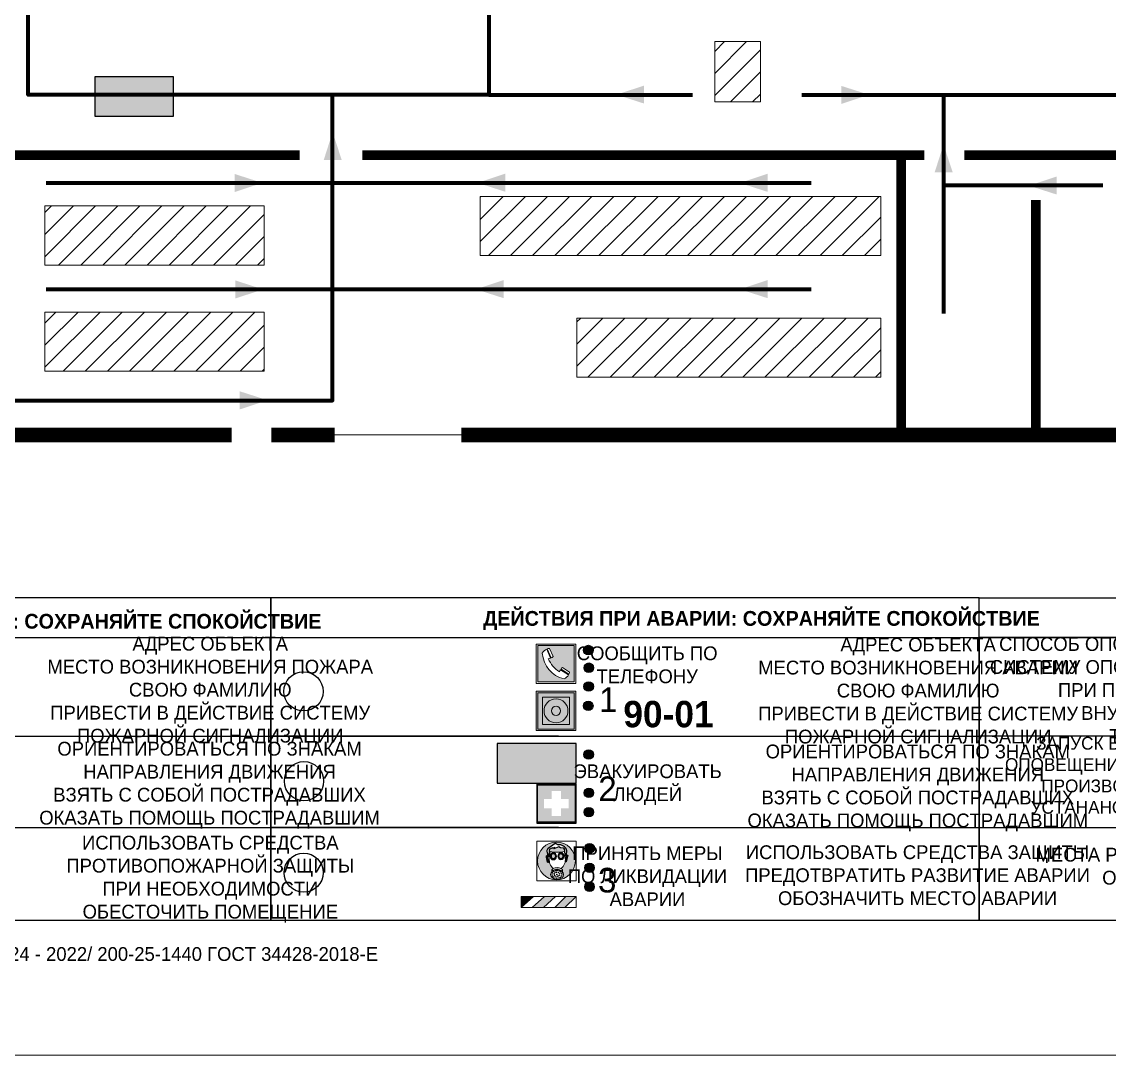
# Model space of a CAD drawing. Header units: millimetres. Extents: x 13810 to 67229, y 12374 to 21950.
# Drawn here: x 17420.1 to 17640.9, y 13755.1 to 13964.9 of the extents above; entities that cross this region are included whole.
import ezdxf

# ---------------------------------------------------------------- set-up
doc = ezdxf.new("R2010")
doc.units = ezdxf.units.MM
doc.layers.add('План_Штампы', color=7, linetype='Continuous')
doc.styles.add('обычный', font='arial.ttf')

# ---------------------------------------------------------------- blocks, each defined once
blk = doc.blocks.new('A$C38D26F80')
h = blk.add_hatch(color=5)
h.dxf.hatch_style = 1
h.paths.add_polyline_path([(-8.77, -4.48, 1), (-0.19, -4.48, 1)])
h.paths.add_polyline_path([(-6.75, -3.58), (-6.75, -3.31), (-6.62, -3.22), (-6.5, -3.22), (-6.42, -3.3), (-6.39, -3.28), (-6.59, -2.23), (-6.59, -2.01), (-6.38, -1.58), (-4.76, -0.4), (-4.13, -0.79, -0.362848), (-2.1, -2.1, -0.201049), (-2.17, -2.48, 0.085434), (-2.26, -3.13), (-1.9, -3.16), (-2.25, -4.7), (-2.4, -4.59), (-2.43, -4.34), (-2.36, -4.34), (-2.14, -3.34), (-2.47, -3.42), (-2.58, -1.95), (-2.77, -1.58), (-3.58, -1.52), (-3.92, -1.26), (-5.05, -1.73), (-4.87, -1.39), (-5.41, -1.6), (-5.41, -1.46), (-6.13, -1.87), (-6.18, -3.5), (-6.56, -3.47), (-6.37, -4.59), (-6.16, -4.43), (-6.16, -4.66), (-6.36, -4.79), (-6.37, -4.8), (-6.51, -4.76)], flags=16)
h.paths.add_polyline_path([(-6.51, -4.76), (-6.36, -4.79), (-6.37, -4.8)], flags=0)
h.paths.add_polyline_path([(-5.92, -2.34, 0.089508), (-2.67, -2.35), (-2.48, -3.88, -0.268602), (-3.4, -6.18, 0.262449), (-5.2, -6.18, -0.268602), (-6.11, -3.88)], flags=16)
edge = h.paths.add_edge_path(flags=16)
edge.add_ellipse((-5.19, -3.41), major_axis=(0, 0.842), ratio=0.848992, start_angle=0, end_angle=360)
edge = h.paths.add_edge_path(flags=0)
edge.add_ellipse((-5.19, -3.39), major_axis=(0, 0.665), ratio=0.853798, start_angle=0, end_angle=360)
edge = h.paths.add_edge_path(flags=0)
edge.add_ellipse((-5.19, -3.4), major_axis=(0, 0.528), ratio=0.864094, start_angle=0, end_angle=360)
edge = h.paths.add_edge_path(flags=16)
edge.add_ellipse((-3.47, -3.4), major_axis=(0, 0.842), ratio=0.848992, start_angle=0, end_angle=360)
h.paths.add_polyline_path([(-3.13, -6.45), (-3.13, -6.84, 0.383174), (-5.57, -6.85), (-5.57, -6.49, -0.369952)], flags=16)
edge = h.paths.add_edge_path(flags=0)
edge.add_ellipse((-3.47, -3.39), major_axis=(0, 0.665), ratio=0.853798, start_angle=0, end_angle=360)
edge = h.paths.add_edge_path(flags=0)
edge.add_ellipse((-3.47, -3.4), major_axis=(0, 0.528), ratio=0.864094, start_angle=0, end_angle=360)
edge = h.paths.add_edge_path(flags=16)
edge.add_ellipse((-4.34, -7.57), major_axis=(-1.48, 0), ratio=0.744955, start_angle=0, end_angle=360)
h.paths.add_polyline_path([(-5.01, -6.85, -1), (-5.15, -6.85, -1)], flags=0)
h.paths.add_polyline_path([(-5.33, -7.14, -1), (-5.47, -7.14, -1)], flags=0)
h.paths.add_polyline_path([(-4.61, -6.71, -1), (-4.74, -6.71, -1)], flags=16)
h.paths.add_polyline_path([(-5.43, -7.51, -1), (-5.57, -7.51, -1)], flags=0)
h.paths.add_polyline_path([(-4.26, -6.67, -1), (-4.4, -6.67, -1)], flags=16)
h.paths.add_polyline_path([(-4.74, -7.14, -1), (-4.88, -7.14, -1)], flags=0)
h.paths.add_polyline_path([(-4.93, -7.43, -1), (-5.07, -7.43, -1)], flags=0)
h.paths.add_polyline_path([(-4.41, -7.07, -1), (-4.54, -7.07, -1)], flags=0)
h.paths.add_polyline_path([(-5.33, -7.87, -1), (-5.46, -7.87, -1)], flags=0)
h.paths.add_polyline_path([(-3.8, -6.71, -1), (-3.94, -6.71, -1)], flags=16)
h.paths.add_polyline_path([(-4.85, -7.78, -1), (-4.98, -7.78, -1)], flags=0)
h.paths.add_polyline_path([(-3.96, -7.14, -1), (-4.1, -7.14, -1)], flags=0)
h.paths.add_polyline_path([(-4.33, -7.53, -1), (-4.47, -7.53, -1)], flags=0)
h.paths.add_polyline_path([(-5.09, -8.12, -1), (-5.23, -8.12, -1)], flags=0)
h.paths.add_polyline_path([(-3.5, -6.94, -1), (-3.64, -6.94, -1)], flags=0)
h.paths.add_polyline_path([(-4.54, -7.97, -1), (-4.68, -7.97, -1)], flags=0)
h.paths.add_polyline_path([(-3.66, -7.39, -1), (-3.8, -7.39, -1)], flags=0)
h.paths.add_polyline_path([(-4.73, -8.35, -1), (-4.86, -8.35, -1)], flags=0)
h.paths.add_polyline_path([(-4.09, -7.96, -1), (-4.23, -7.96, -1)], flags=0)
h.paths.add_polyline_path([(-3.77, -7.74, -1), (-3.91, -7.74, -1)], flags=0)
h.paths.add_polyline_path([(-3.22, -7.27, -1), (-3.35, -7.27, -1)], flags=0)
h.paths.add_polyline_path([(-4.34, -8.4, -1), (-4.47, -8.4, -1)], flags=0)
h.paths.add_polyline_path([(-3.16, -7.61, -1), (-3.3, -7.61, -1)], flags=0)
h.paths.add_polyline_path([(-3.9, -8.35, -1), (-4.04, -8.35, -1)], flags=0)
h.paths.add_polyline_path([(-3.32, -7.91, -1), (-3.46, -7.91, -1)], flags=0)
h.paths.add_polyline_path([(-3.55, -8.23, -1), (-3.69, -8.23, -1)], flags=0)
at = {"color": 5, "lineweight": 5}
for p, q in [((-4.48, 0), (-8.96, 0)), ((-8.96, 0), (-8.96, -4.48)), ((-4.48, 0), (0, 0)), ((0, 0), (0, -4.48)), ((-6.59, -2.01), (-6.38, -1.58)), ((-6.59, -2.23), (-6.59, -2.01)), ((-6.39, -3.28), (-6.59, -2.23)), ((-6.38, -1.58), (-4.76, -0.4)), ((-6.13, -1.87), (-6.18, -3.5)), ((-5.41, -1.46), (-6.13, -1.87)), ((-5.92, -2.34), (-6.11, -3.88)), ((-4.87, -1.39), (-5.41, -1.6)), ((-5.41, -1.6), (-5.41, -1.46)), ((-3.92, -1.26), (-5.05, -1.73)), ((-5.05, -1.73), (-4.87, -1.39)), ((-4.76, -0.4), (-4.13, -0.79)), ((-3.58, -1.52), (-3.92, -1.26)), ((-2.77, -1.58), (-3.58, -1.52)), ((-2.58, -1.95), (-2.77, -1.58)), ((-2.67, -2.34), (-2.48, -3.88)), ((-2.47, -3.42), (-2.58, -1.95)), ((-8.96, -8.96), (-8.96, -4.48)), ((-6.75, -3.31), (-6.62, -3.22)), ((-6.75, -3.58), (-6.75, -3.31)), ((-6.51, -4.76), (-6.75, -3.58)), ((-6.62, -3.22), (-6.5, -3.22)), ((-6.18, -3.5), (-6.56, -3.47)), ((-6.56, -3.47), (-6.37, -4.59)), ((-6.37, -4.8), (-6.51, -4.76)), ((-6.5, -3.22), (-6.42, -3.3)), ((-6.42, -3.3), (-6.39, -3.28)), ((-6.37, -4.59), (-6.16, -4.43)), ((-6.16, -4.66), (-6.37, -4.8)), ((-6.16, -4.43), (-6.16, -4.66)), ((-2.14, -3.34), (-2.47, -3.42)), ((-2.43, -4.34), (-2.4, -4.59)), ((-2.43, -4.34), (-2.36, -4.34)), ((-2.4, -4.59), (-2.25, -4.7)), ((-2.36, -4.34), (-2.14, -3.34)), ((-1.9, -3.16), (-2.26, -3.13)), ((-2.25, -4.7), (-1.9, -3.16)), ((0, -8.96), (0, -4.48)), ((-5.57, -6.49), (-5.57, -6.85)), ((-3.13, -6.45), (-3.13, -6.84)), ((-4.48, -8.96), (-8.96, -8.96)), ((-4.48, -8.96), (0, -8.96))]:
    blk.add_line(p, q, dxfattribs=at)
at = {"color": 5}
for p, q in [((-6.59, -2.01), (-6.38, -1.58)), ((-6.59, -2.23), (-6.59, -2.01)), ((-6.39, -3.28), (-6.59, -2.23)), ((-6.38, -1.58), (-4.76, -0.4)), ((-6.13, -1.87), (-6.18, -3.5)), ((-5.41, -1.46), (-6.13, -1.87)), ((-4.87, -1.39), (-5.41, -1.6)), ((-5.41, -1.6), (-5.41, -1.46)), ((-3.92, -1.26), (-5.05, -1.73)), ((-5.05, -1.73), (-4.87, -1.39)), ((-4.76, -0.4), (-4.13, -0.79)), ((-3.58, -1.52), (-3.92, -1.26)), ((-2.77, -1.58), (-3.58, -1.52)), ((-2.58, -1.95), (-2.77, -1.58)), ((-2.47, -3.42), (-2.58, -1.95)), ((-6.75, -3.31), (-6.62, -3.22)), ((-6.75, -3.58), (-6.75, -3.31)), ((-6.51, -4.76), (-6.75, -3.58)), ((-6.62, -3.22), (-6.5, -3.22)), ((-6.18, -3.5), (-6.56, -3.47)), ((-6.56, -3.47), (-6.37, -4.59)), ((-6.37, -4.8), (-6.51, -4.76)), ((-6.36, -4.79), (-6.51, -4.76)), ((-6.5, -3.22), (-6.42, -3.3)), ((-6.42, -3.3), (-6.39, -3.28)), ((-6.37, -4.59), (-6.16, -4.43)), ((-6.16, -4.66), (-6.37, -4.8)), ((-6.16, -4.66), (-6.36, -4.79)), ((-6.16, -4.43), (-6.16, -4.66)), ((-2.14, -3.34), (-2.47, -3.42)), ((-2.4, -4.59), (-2.43, -4.34)), ((-2.43, -4.34), (-2.36, -4.34)), ((-2.25, -4.7), (-2.4, -4.59)), ((-2.36, -4.34), (-2.14, -3.34)), ((-2.26, -3.13), (-1.9, -3.16)), ((-1.9, -3.16), (-2.25, -4.7))]:
    blk.add_line(p, q, dxfattribs=at)
at = {"color": 5, "lineweight": 5}
for centre, radius in [((-4.48, -4.48), 4.29), ((-5.4, -7.14), 0.0678), ((-5.08, -6.85), 0.0678), ((-5, -7.43), 0.0678), ((-4.81, -7.14), 0.0678), ((-4.67, -6.71), 0.0678), ((-4.47, -7.07), 0.0678), ((-4.33, -6.67), 0.0678), ((-4.03, -7.14), 0.0678), ((-3.87, -6.71), 0.0678), ((-3.73, -7.39), 0.0678), ((-3.57, -6.94), 0.0678), ((-3.28, -7.27), 0.0678), ((-5.5, -7.51), 0.0678), ((-5.4, -7.87), 0.0678), ((-5.16, -8.12), 0.0678), ((-4.91, -7.78), 0.0678), ((-4.79, -8.35), 0.0678), ((-4.61, -7.97), 0.0678), ((-4.4, -7.53), 0.0678), ((-4.4, -8.4), 0.0678), ((-4.16, -7.96), 0.0678), ((-3.97, -8.35), 0.0678), ((-3.84, -7.74), 0.0678), ((-3.62, -8.23), 0.0678), ((-3.39, -7.91), 0.0678), ((-3.23, -7.61), 0.0678)]:
    blk.add_circle(centre, radius, dxfattribs=at)
for centre, radius, start, end in [((-4.28, 6.66), 9.15, 259.6987, 280.1569), ((-2.6, -2.2), 0.513, 326.4781, 11.7739), ((-3.66, -4.24), 2.47, 171.573, 231.7124), ((-4.93, -4.24), 2.47, 308.2876, 8.427), ((-0.47, -3.05), 1.79, 161.5846, 182.4584), ((-4.33, -7.88), 1.87, 50.358, 131.5662), ((-4.34, -8.2), 1.82, 48.4943, 132.3565), ((-4.3, -7.78), 1.83, 60.5889, 119.4111)]:
    blk.add_arc(centre, radius, start, end, dxfattribs=at)
at = {"color": 5}
for centre, radius, start, end in [((-3.89, -2.66), 1.88, 17.387, 97.1599), ((-2.6, -2.2), 0.511, 326.3906, 11.8614), ((-0.35, -3.07), 1.91, 162.2553, 181.7878)]:
    blk.add_arc(centre, radius, start, end, dxfattribs=at)
at = {"color": 5, "lineweight": 5}
for centre, major_axis, ratio in [((-5.19, -3.41), (0, 0.842), 0.848992), ((-5.19, -3.39), (0, 0.665), 0.853798), ((-5.19, -3.4), (0, 0.528), 0.864094), ((-3.47, -3.4), (0, 0.842), 0.848992), ((-3.47, -3.39), (0, 0.665), 0.853798), ((-3.47, -3.4), (0, 0.528), 0.864094), ((-4.34, -7.57), (-1.48, 0), 0.744955)]:
    blk.add_ellipse(centre, major_axis=major_axis, ratio=ratio, dxfattribs=at)
blk = doc.blocks.new('A$C47DD6509')
at = {"lineweight": 5}
for points in [[(-8.69, 0), (-11.19, 0), (-11.19, -2.22)], [(-4.22, 0), (-6.45, 0), (-8.91, -2.22), (-6.61, -2.22)], [(0, 0), (-2.09, 0), (-4.36, -2.22), (-2.29, -2.22)]]:
    blk.add_hatch(color=242, dxfattribs=at).paths.add_polyline_path(points)
at = {"color": 242, "lineweight": 5}
for p, q in [((-11.19, -2.22), (-8.69, 0)), ((-11.19, -2.22), (-11.19, 0)), ((-11.19, 0), (-8.69, 0)), ((-11.19, 0), (0, 0)), ((-8.91, -2.22), (-6.45, 0)), ((-6.61, -2.22), (-4.22, 0)), ((-4.36, -2.22), (-2.09, 0)), ((-2.29, -2.22), (0, 0)), ((0, 0), (0, -2.22)), ((0, -2.22), (-11.19, -2.22))]:
    blk.add_line(p, q, dxfattribs=at)
blk = doc.blocks.new('A$C32E8229D')
at = {"true_color": 0xffffff}
blk.add_hatch(color=7, dxfattribs=at).paths.add_polyline_path([(0, 0), (0, -8), (16, -8), (16, 0)])
h = blk.add_hatch(color=126)
h.paths.add_polyline_path([(0.2, -0.2), (15.8, -0.2), (15.8, -7.8), (0.2, -7.8)])
h.paths.add_polyline_path([(13.49, -2.05), (12.08, -2.05), (11.37, -2.63, 0.162397), (11.29, -2.84), (11.29, -3.63), (10.35, -3.63), (10.35, -4.05), (11.68, -4.05), (11.68, -3.48), (12.26, -4.28), (11.29, -5.1), (11.29, -6.78), (11.85, -6.78), (11.85, -5.44), (12.8, -4.64), (12.8, -5.94), (14.46, -5.94), (14.46, -5.39), (13.45, -5.39), (13.45, -3.97), (12.46, -2.59), (13.15, -2.59), (13.69, -3.34), (14.18, -3)], flags=16)
h.paths.add_polyline_path([(10.74, -1.82, 1), (11.8, -1.82, 1)], flags=16)
h.paths.add_polyline_path([(9.39, -3.59), (5.99, -3.59), (6.56, -3.03), (5.91, -3.03), (5.1, -3.83), (5.91, -4.64), (6.56, -4.64), (5.99, -4.09), (9.39, -4.09)], flags=16)
h.paths.add_polyline_path([(4.29, -1.08), (1.72, -1.08), (1.72, -6.6), (4.29, -6.6)], flags=16)
at = {"color": 126}
blk.add_lwpolyline([(16, -8), (0, -8), (0, 0), (16, 0)], close=True, dxfattribs=at)
blk = doc.blocks.new('A$C18900ED3')
h = blk.add_hatch(color=126)
h.paths.add_polyline_path([(-0.18, -0.18), (-7.02, -0.18), (-7.02, -7.02), (-0.18, -7.02)])
h.paths.add_polyline_path([(-5.89, -4.46), (-5.89, -2.77), (-4.46, -2.77), (-4.46, -1.31), (-2.77, -1.31), (-2.77, -2.77), (-1.33, -2.77), (-1.33, -4.46), (-2.77, -4.46), (-2.77, -5.89), (-4.46, -5.89), (-4.46, -4.46)], flags=16)
at = {"color": 126}
for p, q in [((-7.2, 0), (-7.2, -7.2)), ((0, 0), (-7.2, 0)), ((0, -7.2), (0, 0)), ((-7.02, -7.02), (-7.02, -0.18)), ((-7.02, -0.18), (-0.18, -0.18)), ((-0.18, -0.18), (-0.18, -7.02)), ((-7.2, -7.2), (0, -7.2)), ((-0.18, -7.02), (-7.02, -7.02))]:
    blk.add_line(p, q, dxfattribs=at)
blk = doc.blocks.new('A$C456E1F9C')
at = {"lineweight": 5}
h = blk.add_hatch(color=242, dxfattribs=at)
h.paths.add_polyline_path([(0.51, -1.47), (0.51, -13.26), (12.29, -13.26), (12.29, -1.47)])
h.paths.add_polyline_path([(5.42, -4.95, -0.254479), (4.78, -5.4), (3.52, -2.53, -0.209735), (4.23, -2.4)], flags=16)
h.paths.add_polyline_path([(8.53, -8.6), (10.87, -10.17), (10.54, -10.76), (8.03, -9.13, -0.192251)], flags=16)
h.paths.add_polyline_path([(4.61, -5.49, 0.005518), (3.87, -5.72, 0.128647), (7.49, -10.01, 0.00809), (7.83, -9.33), (10.47, -10.97, -0.16736), (8.99, -12.25, -0.327862), (1.95, -3.95, -0.166952), (3.36, -2.62)], flags=16)
at = {"color": 242, "lineweight": 5}
for p, q in [((0, -13.77), (0, -0.97)), ((12.8, -0.97), (0, -0.97)), ((4.61, -5.49), (3.36, -2.62)), ((3.52, -2.53), (4.78, -5.4)), ((4.23, -2.4), (5.42, -4.95)), ((12.8, -13.77), (12.8, -0.97)), ((7.83, -9.33), (10.47, -10.97)), ((8.03, -9.13), (10.54, -10.76)), ((10.81, -10.12), (8.53, -8.6)), ((10.54, -10.76), (10.8, -10.3)), ((10.8, -10.3), (10.81, -10.12)), ((0, -13.77), (12.8, -13.77))]:
    blk.add_line(p, q, dxfattribs=at)
blk.add_lwpolyline([(0.51, -1.47), (12.29, -1.47), (12.29, -13.26), (0.51, -13.26)], close=True, dxfattribs=at)
for centre, radius, start, end in [((4.59, -5.34), 2.99, 114.2845, 152.1974), ((4.02, -3.27), 0.891, 76.3284, 123.7092), ((11.12, -3.31), 9.19, 183.9915, 256.6009), ((14.98, -39.1), 35.17, 107.1487, 108.4135), ((13.86, -0.94), 11.08, 205.5536, 234.8762), ((4.68, -4.59), 0.824, 276.9621, 334.0723), ((-13.31, 0.8), 23.44, 332.5487, 334.4027), ((8.94, -9.5), 0.989, 114.4092, 157.9388), ((7.87, -9.46), 3, 291.9291, 329.9329)]:
    blk.add_arc(centre, radius, start, end, dxfattribs=at)
blk = doc.blocks.new('A$C54414219')
at = {"true_color": 0xffffff}
h = blk.add_hatch(color=7, dxfattribs=at)
h.paths.add_polyline_path([(2.39, -9.45), (2.39, -18.3), (11.23, -18.3), (11.23, -9.45)], flags=0)
h.paths.add_polyline_path([(10.71, -13.87, -1), (2.92, -13.87, -1)], flags=0)
h.paths.add_polyline_path([(8.3, -13.87, -1), (5.33, -13.87, -1)], flags=0)
h.paths.add_polyline_path([(0.41, -7.47), (0.41, -20.27), (13.21, -20.27), (13.21, -7.47)])
h.paths.add_polyline_path([(0.92, -19.77), (12.71, -19.77), (12.71, -7.98), (0.92, -7.98)], flags=16)
h.paths.add_polyline_path([(11.23, -9.45), (11.23, -18.3), (2.39, -18.3), (2.39, -9.45)], flags=0)
at = {"lineweight": 5}
h = blk.add_hatch(color=242, dxfattribs=at)
h.paths.add_polyline_path([(12.71, -7.98), (0.92, -7.98), (0.92, -19.77), (12.71, -19.77)])
h.paths.add_polyline_path([(11.23, -18.3), (2.39, -18.3), (2.39, -9.45), (11.23, -9.45)], flags=16)
h.paths.add_polyline_path([(10.71, -13.87, -1), (2.92, -13.87, -1)], flags=0)
h.paths.add_polyline_path([(8.3, -13.87, -1), (5.33, -13.87, -1)], flags=0)
at = {"true_color": 0xffffff}
h = blk.add_hatch(color=7, dxfattribs=at)
h.paths.add_polyline_path([(2.39, -9.45), (2.39, -18.3), (11.23, -18.3), (11.23, -9.45)])
h.paths.add_polyline_path([(10.71, -13.87, -1), (2.92, -13.87, -1)], flags=16)
h.paths.add_polyline_path([(8.3, -13.87, -1), (5.33, -13.87, -1)], flags=0)
at = {"lineweight": 5}
h = blk.add_hatch(color=242, dxfattribs=at)
h.paths.add_polyline_path([(2.92, -13.87, 1), (10.71, -13.87, 1)])
h.paths.add_polyline_path([(8.3, -13.87, -1), (5.33, -13.87, -1)], flags=16)
at = {"color": 242, "lineweight": 5}
for p, q in [((0.41, -20.27), (0.41, -7.47)), ((0.41, -7.47), (13.21, -7.47)), ((0.41, -7.47), (13.21, -7.47)), ((13.21, -20.27), (13.21, -7.47)), ((0.41, -20.27), (13.21, -20.27))]:
    blk.add_line(p, q, dxfattribs=at)
for points in [[(0.92, -7.98), (12.71, -7.98), (12.71, -19.77), (0.92, -19.77)], [(2.39, -9.45), (11.23, -9.45), (11.23, -18.3), (2.39, -18.3)]]:
    blk.add_lwpolyline(points, close=True, dxfattribs=at)
for radius in [3.89, 1.49]:
    blk.add_circle((6.81, -13.87), radius, dxfattribs=at)

msp = doc.modelspace()

# ---------------------------------------------------------------- hatches: boundary and pattern name
at = {"lineweight": 0}
h = msp.add_hatch(dxfattribs=at)
h.set_pattern_fill('ANSI31', color=256)
h.set_pattern_definition([(45, (-3413.9702, 12354.5162), (-2.24506403, 2.24506403), [])])
h.paths.add_polyline_path([(17469.34, 13927.5), (17424.84, 13927.5), (17424.84, 13915.49), (17469.34, 13915.49)])
h.paths.add_polyline_path([(17469.34, 13905.97), (17424.84, 13905.97), (17424.84, 13893.96), (17469.34, 13893.96)])
h.paths.add_polyline_path([(17594.52, 13929.44), (17513.22, 13929.44), (17513.22, 13917.43), (17594.52, 13917.43)])
h.paths.add_polyline_path([(17594.52, 13904.75), (17532.82, 13904.75), (17532.82, 13892.74), (17594.52, 13892.74)])
h.paths.add_polyline_path([(17570.1, 13960.87), (17560.81, 13960.87), (17560.81, 13948.62), (17570.1, 13948.62)])
h.paths.add_polyline_path([(17674.93, 13986.99), (17667.47, 13986.99), (17667.47, 13973.61), (17674.93, 13973.61)])
h.paths.add_polyline_path([(17682.39, 13986.99), (17674.93, 13986.99), (17674.93, 13973.61), (17682.39, 13973.61)])
h.paths.add_polyline_path([(17726.42, 13986.99), (17718.96, 13986.99), (17718.96, 13973.61), (17726.42, 13973.61)])
h.paths.add_polyline_path([(17768.34, 13960.46), (17743.69, 13960.46), (17743.69, 13952.13), (17768.34, 13952.13)])
h.paths.add_polyline_path([(17800.64, 13958.78, 1), (17779.48, 13958.78, 1)])
h.paths.add_polyline_path([(17807.53, 13987.44), (17794.15, 13987.44), (17794.15, 13979.98), (17807.53, 13979.98)])
h.paths.add_polyline_path([(17807.53, 13994.9), (17794.15, 13994.9), (17794.15, 13987.44), (17807.53, 13987.44)])
h = msp.add_hatch(color=256, dxfattribs=at)
h.dxf.hatch_style = 1
h.paths.add_polyline_path([(17534.19, 13837.36, 1), (17536.12, 13837.36, 1)])
h = msp.add_hatch(color=256, dxfattribs=at)
h.dxf.hatch_style = 1
h.paths.add_polyline_path([(17534.3, 13833.77, 1), (17536.23, 13833.77, 1)])
h = msp.add_hatch(color=256, dxfattribs=at)
h.dxf.hatch_style = 1
h.paths.add_polyline_path([(17534.26, 13829.96, 1), (17536.19, 13829.96, 1)])
h = msp.add_hatch(color=256, dxfattribs=at)
h.dxf.hatch_style = 1
h.paths.add_polyline_path([(17534.17, 13826.03, 1), (17536.11, 13826.03, 1)])
h = msp.add_hatch(color=256, dxfattribs=at)
h.dxf.hatch_style = 1
h.paths.add_polyline_path([(17534.26, 13816.15, 1), (17536.19, 13816.15, 1)])
h = msp.add_hatch(color=256, dxfattribs=at)
h.dxf.hatch_style = 1
h.paths.add_polyline_path([(17534.3, 13808.37, 1), (17536.23, 13808.37, 1)])
h = msp.add_hatch(color=256, dxfattribs=at)
h.dxf.hatch_style = 1
h.paths.add_polyline_path([(17534.29, 13804.47, 1), (17536.22, 13804.47, 1)])
h = msp.add_hatch(color=256, dxfattribs=at)
h.dxf.hatch_style = 1
h.paths.add_polyline_path([(17534.45, 13797.11, 1), (17536.38, 13797.11, 1)])
h = msp.add_hatch(color=256, dxfattribs=at)
h.dxf.hatch_style = 1
h.paths.add_polyline_path([(17534.44, 13793.17, 1), (17536.38, 13793.17, 1)])
h = msp.add_hatch(color=256, dxfattribs=at)
h.dxf.hatch_style = 1
h.paths.add_polyline_path([(17534.45, 13789.33, 1), (17536.38, 13789.33, 1)])

# ---------------------------------------------------------------- linework, layer by layer
at = {"color": 126, "lineweight": 0, "true_color": 0x008754}
msp.add_lwpolyline([(17301.58, 14150.12), (17901.58, 14150.12), (17901.58, 13755.12), (17301.58, 13755.12)], close=True, dxfattribs=at)
at = {"lineweight": 0}
for points, const_width in [([(17486.71, 14054.5), (17379.67, 14054.5), (17379.67, 13881.02), (17462.73, 13881.02)], 3), ([(17379.9, 13937.81), (17476.58, 13937.81)], 2), ([(17489.29, 13937.81), (17603.38, 13937.81)], 2), ([(17598.67, 13937.58), (17598.67, 13882)], 2), ([(17611.48, 13937.81), (17709.9, 13937.81)], 2), ([(17625.99, 13928.72), (17625.99, 13881.55)], 2), ([(17470.79, 13881.02), (17483.65, 13881.02)], 3), ([(17509.41, 13881.02), (17666.24, 13881.02)], 3)]:
    msp.add_lwpolyline(points, dxfattribs=dict(at, const_width=const_width))
at = {"color": 126, "lineweight": 100, "true_color": 0x008754}
for points in [[(17489.81, 14048.99), (17489.81, 14038.73), (17514.93, 14038.73), (17514.93, 13950.08), (17421.44, 13950.08), (17421.44, 13991.3), (17443.9, 13991.3), (17443.9, 14010.65)], [(17403.11, 13888), (17483.24, 13888), (17483.24, 13950.08)], [(17514.93, 13950.08), (17556.3, 13950.08)], [(17578.52, 13950.08), (17737.85, 13950.08)], [(17607.27, 13950.08), (17607.27, 13905.65)], [(17425.11, 13932.17), (17483.24, 13932.17)], [(17483.24, 13932.17), (17580.42, 13932.17)], [(17639.63, 13931.67), (17607.27, 13931.67)], [(17425.11, 13910.59), (17483.24, 13910.59)], [(17483.24, 13910.59), (17580.42, 13910.59)]]:
    msp.add_lwpolyline(points, dxfattribs=at)
at = {"lineweight": 0}
for points in [[(17560.81, 13960.87), (17570.1, 13960.87), (17570.1, 13948.62), (17560.81, 13948.62)], [(17513.22, 13917.43), (17594.52, 13917.43), (17594.52, 13929.44), (17513.22, 13929.44)], [(17424.84, 13915.49), (17469.34, 13915.49), (17469.34, 13927.5), (17424.84, 13927.5)], [(17424.84, 13893.96), (17469.34, 13893.96), (17469.34, 13905.97), (17424.84, 13905.97)], [(17532.82, 13892.74), (17594.52, 13892.74), (17594.52, 13904.75), (17532.82, 13904.75)]]:
    msp.add_lwpolyline(points, close=True, dxfattribs=at)
msp.add_lwpolyline([(17483.65, 13881.02), (17515.75, 13881.02)], dxfattribs=at)
for points in [[(17326.95, 13839.89), (17470.71, 13839.89), (17470.71, 13847.94), (17326.95, 13847.94)], [(17470.71, 13839.89), (17614.48, 13839.89), (17614.48, 13847.94), (17470.71, 13847.94)], [(17614.48, 13847.94), (17736.2, 13847.94), (17736.2, 13782.49), (17614.48, 13782.49)], [(17614.48, 13847.94), (17736.2, 13847.94), (17736.2, 13839.89), (17614.48, 13839.89)], [(17326.95, 13839.89), (17470.71, 13839.89), (17470.71, 13782.49), (17326.95, 13782.49)], [(17470.71, 13839.89), (17614.48, 13839.89), (17614.48, 13782.49), (17470.71, 13782.49)], [(17614.48, 13839.89), (17736.2, 13839.89), (17736.2, 13819.9), (17614.48, 13819.9)], [(17736.2, 13819.9), (17614.48, 13819.9), (17614.48, 13801.32), (17736.2, 13801.32)]]:
    msp.add_lwpolyline(points, close=True)
for points in [[(17385.36, 13819.9), (17326.95, 13819.9), (17470.71, 13819.9)], [(17529.13, 13819.9), (17470.71, 13819.9), (17614.48, 13819.9)], [(17385.36, 13801.32), (17326.95, 13801.32), (17470.71, 13801.32)], [(17529.13, 13801.32), (17470.71, 13801.32), (17614.48, 13801.32)]]:
    msp.add_lwpolyline(points)
for centre, radius in [((17535.16, 13837.36), 0.966), ((17535.26, 13833.77), 0.966), ((17477.34, 13828.97), 3.98), ((17535.22, 13829.96), 0.966), ((17535.14, 13826.03), 0.966), ((17535.22, 13816.15), 0.966), ((17477.43, 13810.74), 3.98), ((17535.27, 13808.37), 0.966), ((17535.26, 13804.47), 0.966), ((17477.37, 13792.17), 3.98), ((17535.42, 13797.11), 0.966), ((17535.41, 13793.17), 0.966), ((17535.41, 13789.33), 0.966)]:
    msp.add_circle(centre, radius)
at = {"layer": 'План_Штампы', "color": 126, "true_color": 0x008754}
for points in [[(17546.49, 13951.94), (17546.49, 13948.28), (17540.87, 13950.09)], [(17586.52, 13948.21), (17586.52, 13951.87), (17592.15, 13950.07)], [(17485.1, 13936.82), (17481.44, 13936.83), (17483.25, 13942.45)], [(17609.13, 13934.33), (17605.47, 13934.34), (17607.27, 13939.96)], [(17463.36, 13930.33), (17463.37, 13933.99), (17468.99, 13932.18)], [(17518.29, 13934.05), (17518.29, 13930.39), (17512.67, 13932.19)], [(17571.55, 13934.03), (17571.54, 13930.37), (17565.92, 13932.17)], [(17630.24, 13933.48), (17630.24, 13929.82), (17624.62, 13931.62)], [(17463.51, 13908.72), (17463.51, 13912.38), (17469.13, 13910.57)], [(17517.95, 13912.45), (17517.95, 13908.79), (17512.33, 13910.59)], [(17571.54, 13912.45), (17571.54, 13908.79), (17565.92, 13910.59)], [(17464.41, 13886.21), (17464.41, 13889.88), (17470.03, 13888.07)]]:
    msp.add_solid(points, dxfattribs=at)

# ---------------------------------------------------------------- block references
for name, p, xscale, yscale, zscale in [('A$C456E1F9C', (17524.6, 13839.17), 0.625, 0.625, 0.625), ('A$C54414219', (17524.34, 13833.69), 0.625, 0.625, 0.625), ('A$C18900ED3', (17532.67, 13810.22), 1.111111111007631, 1.111111111007631, 1.111111111007631), ('A$C38D26F80', (17532.69, 13798.55), 0.8928571427240968, 0.8928571427240968, 0.8928571427240968)]:
    msp.add_blockref(name, p, dxfattribs=dict(xscale=xscale, yscale=yscale, zscale=zscale))
at = {"xscale": -1}
msp.add_blockref('A$C32E8229D', (17532.67, 13818.37), dxfattribs=at)
at = {"color": 242, "true_color": 0xc1121c}
msp.add_blockref('A$C47DD6509', (17532.69, 13787.33), dxfattribs=at)
at = {"layer": 'План_Штампы', "color": 126, "true_color": 0x008754, "xscale": -1}
msp.add_blockref('A$C32E8229D', (17450.95, 13953.7), dxfattribs=at)

# ---------------------------------------------------------------- texts
at = {"lineweight": 0, "attachment_point": 5, "style": 'обычный'}
for s, insert, char_height, width in [('{\\fProxima Nova Rg|b1|i0|c204|p2;ДЕЙСТВИЯ ПРИ ПОЖАРЕ: СОХРАНЯЙТЕ СПОКОЙСТВИЕ\\H1.6644x; }', (17424.11, 13842.77), 3, 175.1736), ('{\\fProxima Nova Rg|b1|i0|c204|p2;ДЕЙСТВИЯ ПРИ АВАРИИ: СОХРАНЯЙТЕ СПОКОЙСТВИЕ\\H1.6644x; }', (17570.32, 13843.35), 3, 175.1736), ('\\pi-8.4,l8.4,t8.4;{\\fProxima Nova Rg|b0|i0|c204|p2;АДРЕС ОБЪЕКТА\\PМЕСТО ВОЗНИКНОВЕНИЯ ПОЖАРА \\PСВОЮ ФАМИЛИЮ\\PПРИВЕСТИ В ДЕЙСТВИЕ СИСТЕМУ \\PПОЖАРНОЙ СИГНАЛИЗАЦИИ}', (17458.4, 13828.91), 2.8, 126.6484), ('{\\fProxima Nova Rg|b0|i0|c204|p2;СПОСОБ ОПОВЕЩЕНИЯ АВТОМАТИЧЕСКИЙ ЧЕРЕЗ РЕЧЕВУЮ СИСТЕМУ ОПОВЕЩЕНИЯ И УПРАВЛЕНИЯ ЭВАКУАЦИЕЙ ЛЮДЕЙ ПРИ ПОЖАРЕ , А ТАК ЖЕ ВРУЧНУЮ, ИСПОЛЬЗУЯ ВНУТРЕННЮЮ ГРОМКУЮ СВЯЗЬ СИСТЕМЫ ТЕХНОЛОГИЧЕСКОГО ОПОВЕЩЕНИЯ.}', (17676.1, 13828.85), 2.8, 118.5618), ('{\\fProxima Nova Rg|b0|i0|c204|p2;СООБЩИТЬ ПО \\PТЕЛЕФОНУ}', (17547.1, 13834.35), 2.8, 126.6484), ('\\pi-8.4,l8.4,t8.4;{\\fProxima Nova Rg|b0|i0|c204|p2;АДРЕС ОБЪЕКТА\\PМЕСТО ВОЗНИКНОВЕНИЯ АВАРИИ\\PСВОЮ ФАМИЛИЮ\\PПРИВЕСТИ В ДЕЙСТВИЕ СИСТЕМУ \\PПОЖАРНОЙ СИГНАЛИЗАЦИИ}', (17602.11, 13828.73), 2.8, 126.6484), ('{\\fProxima Nova Rg|b0|i0|c204|p2;1\\H1.1667x; }', (17539.2, 13827.28), 5, 126.6484), ('{\\fProxima Nova Rg|b1|i0|c204|p2;\\H1.0714x;90-01\\fProxima Nova Rg|b0|i0|c204|p2;\\H0.93331x; \\H1.3449x; }', (17551.43, 13824.32), 5, 126.6484), ('{\\fProxima Nova Rg|b0|i0|c204|p2;\\P\\pt7.8;ЗАПУСК В РУЧНОМ РЕЖИМЕ АВТОМАТИЧЕСКОЙ СИСТЕМЫ ОПОВЕЩЕНИЯ  И УПРАВЛЕНИЯ ЭВАКУАЦИИ ЛЮДЕЙ ПРИ ПОЖАРЕ ПРОИЗВОДИТСЯ ОТ РУЧНЫХ ПОЖАРНЫХ ИЗВЕЩАТЕЛЕЙ, УСТАНАНОВЛЕННЫХ НА СТЕНАХ ВБЛИЗИ ЭВАКУАЦИОННЫХ ВЫХОДОВ. }', (17677.55, 13811.57), 2.6, 121.7868), ('\\pi-8.4,l8.4,t8.4;{\\fProxima Nova Rg|b0|i0|c204|p2;ОРИЕНТИРОВАТЬСЯ ПО ЗНАКАМ \\PНАПРАВЛЕНИЯ ДВИЖЕНИЯ\\PВЗЯТЬ С СОБОЙ ПОСТРАДАВШИХ\\PОКАЗАТЬ ПОМОЩЬ ПОСТРАДАВШИМ}', (17458.26, 13809.93), 2.8, 126.6484), ('\\pi-8.4,l8.4,t8.4;{\\fProxima Nova Rg|b0|i0|c204|p2;ОРИЕНТИРОВАТЬСЯ ПО ЗНАКАМ \\PНАПРАВЛЕНИЯ ДВИЖЕНИЯ\\PВЗЯТЬ С СОБОЙ ПОСТРАДАВШИХ\\PОКАЗАТЬ ПОМОЩЬ ПОСТРАДАВШИМ}', (17602.04, 13809.37), 2.8, 126.6484), ('{\\fProxima Nova Rg|b0|i0|c204|p2;ЭВАКУИРОВАТЬ \\PЛЮДЕЙ}', (17547.2, 13810.02), 2.8, 126.6484), ('{\\fProxima Nova Rg|b0|i0|c204|p2;2\\H1.1967x; }', (17539.05, 13809.2), 5, 126.6484), ('\\pi-8.4,l8.4,t8.4;{\\fProxima Nova Rg|b0|i0|c204|p2;ИСПОЛЬЗОВАТЬ СРЕДСТВА \\PПРОТИВОПОЖАРНОЙ ЗАЩИТЫ \\PПРИ НЕОБХОДИМОСТИ \\PОБЕСТОЧИТЬ ПОМЕЩЕНИЕ}', (17458.42, 13790.86), 2.8, 126.6484), ('\\pt8.4;{\\fProxima Nova Rg|b0|i0|c204|p2;\\PМЕСТА РАСПОЛОЖЕНИЯ ПОЖАРНЫХ ИЗВЕЩАТЕЛЕЙ ОБОЗНАЧЕНЫ НА НАСТОЯЩЕМ ПЛАНЕ}', (17675.91, 13795.42), 2.8, 118.5618), ('{\\fProxima Nova Rg|b0|i0|c204|p2;ПРИНЯТЬ МЕРЫ \\PПО ЛИКВИДАЦИИ \\PАВАРИИ}', (17547.16, 13791.45), 2.8, 126.6484), ('\\pi-8.4,l8.4,t8.4;{\\fProxima Nova Rg|b0|i0|c204|p2;ИСПОЛЬЗОВАТЬ СРЕДСТВА ЗАЩИТЫ \\PПРЕДОТВРАТИТЬ РАЗВИТИЕ АВАРИИ\\PОБОЗНАЧИТЬ МЕСТО АВАРИИ}', (17601.98, 13791.64), 2.8, 126.6484), ('{\\fProxima Nova Rg|b0|i0|c204|p2;3\\H1.1967x; }', (17538.99, 13790.62), 5, 126.6484), ('\\pi-8.4,l8.4,t8.4;{\\fProxima Nova Rg|b0|i0|c204|p2;ИЗГОТОВИТЕЛЬ: ИП АНДРЕЕВ А. А.\\fProxima Nova Rg|b0|i0|c0|p2; \\fProxima Nova Rg|b0|i0|c204|p2;ФП-24 - 2022/ 200-25-1440 ГОСТ 34428-2018-Е\\H1.2266x; }', (17418.43, 13775.26), 2.8, 191.3484)]:
    msp.add_mtext(s, dxfattribs=dict(at, insert=insert, char_height=char_height, width=width))

doc.saveas('drawing.dxf')
